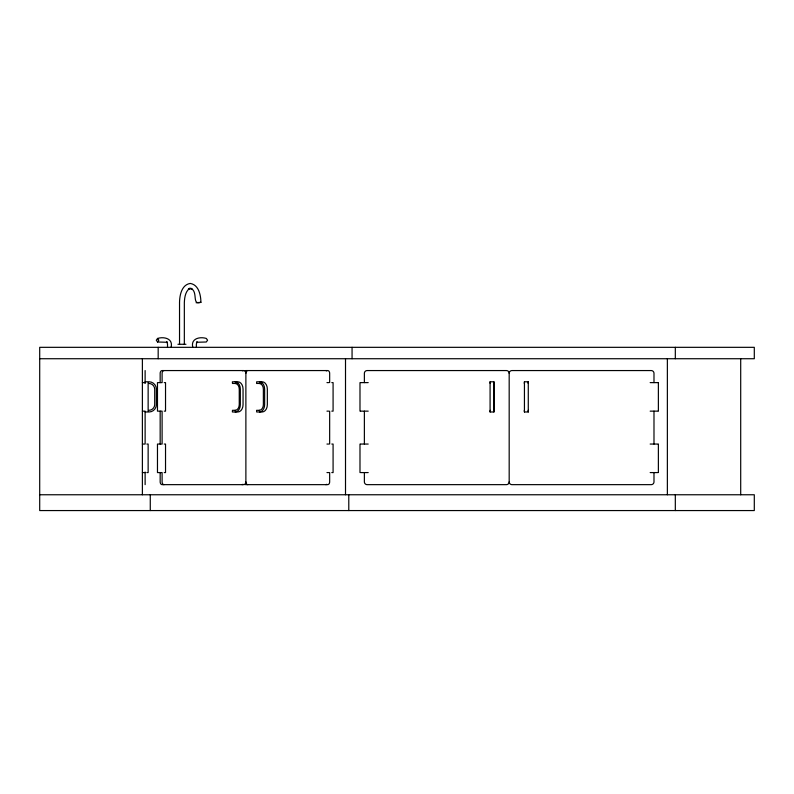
<?xml version="1.0" encoding="UTF-8"?>
<svg xmlns="http://www.w3.org/2000/svg" width="794" height="794" viewBox="0 0 794 794"><rect width="100%" height="100%" fill="white"/><g stroke="black" fill="none" stroke-linecap="round" stroke-linejoin="round"><path stroke-width="1.19" d="M490.087 411.977L490.087 381.795L493.918 381.795L493.918 411.977L490.087 411.977L490.206 410.319M524.318 383.452L524.437 381.795L528.278 381.795L528.278 411.977L524.437 411.977L524.318 410.319M528.159 383.452L528.278 381.795M184.337 344.278L184.337 302.653C184.555 297.532 185.33 291.428 189.835 288.232L188.406 288.937L192.049 288.937L190.62 288.232C198.679 291.656 191.285 305.591 200.922 302.306C200.793 295.09 198.768 284.758 190.232 283.438C181.647 284.778 179.652 295.179 179.533 302.425L179.533 344.278M200.922 302.306L196.128 302.772M171.067 347.325C173.41 338.701 164.279 336.378 157.559 338.433L156.299 340.219L157.559 341.996L167.385 342.283L166.68 341.817L167.514 343.931L167.514 347.325M157.559 341.996L158.82 340.219L157.559 338.433M177.935 344.278L185.945 344.278M39.7 358.729L754.3 358.729L754.3 347.325L39.7 347.325L39.7 510.562L754.3 510.562L754.3 494.761L39.7 494.761M145.123 381.795L149.073 381.795A7.335 7.335 0 0 1 156.368 389.1L156.368 404.672A7.335 7.335 0 0 1 149.073 411.977L145.123 411.977M142.384 382.619L145.123 382.619M164.239 382.619L165.529 382.619L165.529 411.143L164.239 411.143M326.959 382.619L328.686 382.619M331.793 382.619L333.083 382.619L333.083 411.143L331.793 411.143M360.555 382.619L368.198 382.619M650.167 382.619L657.799 382.619M236.94 383.452L232.463 383.452L232.384 381.795L237.892 381.795A7.335 5.181 -90 0 1 243.053 389.1L243.053 404.672A7.335 5.181 90 0 1 237.892 411.977L232.384 411.977L232.463 410.319L235.183 410.319M261.057 383.452L256.591 383.452L256.67 381.795L262.179 381.795A7.335 5.181 90 0 1 267.34 389.1L267.34 404.672A7.335 5.181 -90 0 1 262.179 411.977L256.67 411.977L256.591 410.319L259.301 410.319M142.384 411.143L145.123 411.143L145.123 444.054L142.384 444.054M326.959 411.143L328.686 411.143M360.555 411.143L368.198 411.143M650.167 411.143L657.799 411.143M146.85 444.054L148.141 444.054L148.141 472.579L146.85 472.579M164.239 444.054L165.529 444.054L165.529 472.579L164.239 472.579M326.959 444.054L328.686 444.054M331.793 444.054L333.083 444.054L333.083 472.579L331.793 472.579M360.555 444.054L368.198 444.054M650.167 444.054L657.799 444.054M142.384 472.579L145.123 472.579M326.959 472.579L328.686 472.579M360.555 472.579L368.198 472.579M650.167 472.579L657.799 472.579M528.159 410.319L528.278 411.977M490.087 381.795L490.206 383.452M740.703 358.729L740.703 494.761M675.317 347.325L675.317 358.729M675.317 494.761L675.317 510.562M667.367 358.729L667.367 494.761M658.375 382.619L658.375 411.143M658.375 444.054L658.375 472.579M653.988 382.619L653.988 373.299A2.739 2.739 0 0 0 651.239 370.56L511.922 370.56A2.739 2.739 0 0 0 509.182 373.299L509.182 481.898A2.739 2.739 0 0 0 511.922 484.648L651.239 484.648A2.739 2.739 0 0 0 653.988 481.898L653.988 472.579M653.988 411.143L653.988 444.054M524.437 381.795L524.437 411.977M493.918 381.795L493.918 411.977M364.377 382.619L364.377 373.299A2.739 2.739 0 0 1 367.116 370.56L506.433 370.56A2.739 2.739 0 0 1 509.182 373.299M364.377 411.143L364.377 444.054M364.377 472.579L364.377 481.898A2.739 2.739 0 0 0 367.116 484.648L506.433 484.648A2.739 2.739 0 0 0 509.182 481.898M359.99 382.619L359.99 411.143M359.99 444.054L359.99 472.579M352.06 347.325L352.06 358.729M348.784 494.761L348.784 510.562M345.509 358.729L345.509 494.761M329.659 382.619L329.659 373.299A2.739 1.935 -90 0 0 327.724 370.56L245.882 370.56A2.739 1.935 -90 0 0 244.919 370.927M329.659 411.143L329.659 444.054M329.659 472.579L329.659 481.898A2.739 1.935 -90 0 1 327.724 484.648L245.882 484.648A2.739 1.935 90 0 1 244.919 484.28M160.17 382.619L160.17 373.299A2.739 1.935 -90 0 1 162.105 370.56L243.947 370.56A2.739 1.935 -90 0 1 245.882 373.299L245.882 481.898A2.739 1.935 90 0 0 247.827 484.648M196.366 347.325L196.366 343.931L197.19 341.817L196.495 342.283L206.311 341.996L207.571 340.219L206.311 338.433C199.592 336.378 190.461 338.701 192.803 347.325M160.17 411.143L160.17 444.054M160.17 472.579L160.17 481.898A2.739 1.935 -90 0 0 162.105 484.648L243.947 484.648A2.739 1.935 90 0 0 245.882 481.898M158.175 347.325L158.175 358.729M150.274 494.761L150.274 510.562M148.141 382.619L148.141 411.143M145.123 370.56L145.123 383.452M145.123 472.033L145.123 484.648M142.384 358.729L142.384 494.761M259.469 411.977A7.335 5.181 90 0 0 264.63 404.672L264.63 389.1A7.335 5.181 -90 0 0 259.469 381.795M259.221 410.319A5.836 4.129 90 0 0 263.37 404.454L263.37 389.318A5.836 4.129 -90 0 0 259.221 383.452M235.103 383.452A5.836 4.129 90 0 1 239.252 389.318L239.252 404.454A5.836 4.129 90 0 1 235.103 410.319M235.173 411.977A7.335 5.181 90 0 0 240.334 404.672L240.334 389.1A7.335 5.181 -90 0 0 235.173 381.795M164.05 370.56A2.739 1.935 -90 0 0 162.105 373.299L162.105 382.619L157.47 382.619L157.47 411.143L162.105 411.143L162.105 444.054L157.47 444.054L157.47 472.579L162.105 472.579L162.105 481.898A2.739 1.935 -90 0 0 164.05 484.648M242.011 370.56A2.739 1.935 90 0 1 242.974 370.927M325.778 370.56A2.739 1.935 90 0 1 326.751 370.927M245.882 373.299A2.739 1.935 90 0 1 247.827 370.56M242.974 484.28A2.739 1.935 -90 0 1 242.011 484.648M326.751 484.28A2.739 1.935 90 0 1 325.778 484.648M148.855 410.319A5.836 5.836 0 0 0 154.711 404.454L154.711 389.318A5.836 5.836 0 0 0 148.855 383.452"/></g></svg>
